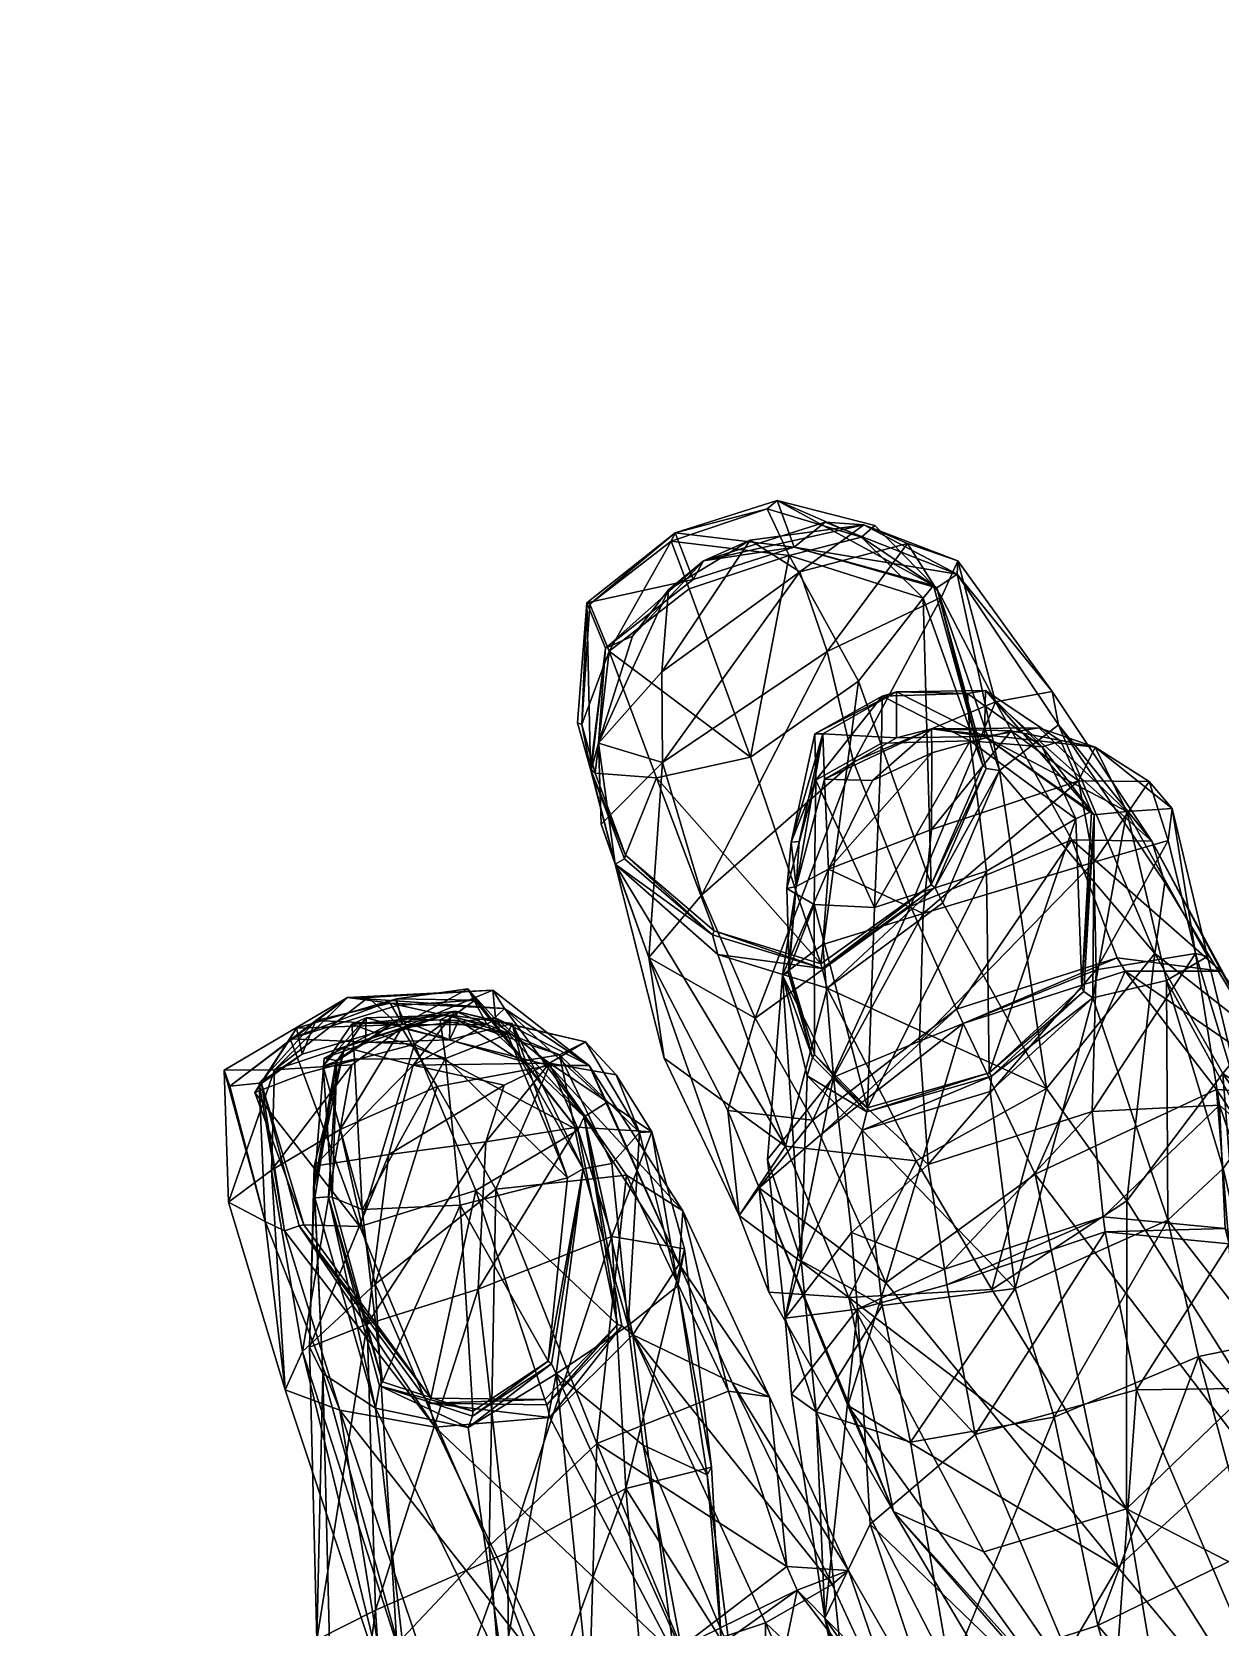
# Model space of a CAD drawing. Extents: x -144 to 177, y -102 to 473.
# Drawn here: x -45.77 to -14.91, y 304.77 to 346.18 of the extents above; entities that cross this region are included whole.
import ezdxf

# ---------------------------------------------------------------- set-up
doc = ezdxf.new("R2010")
doc.units = 0
for name, color, linetype in [('hand', 72, 'CONTINUOUS'), ('net', 9, 'CONTINUOUS'), ('star', 232, 'CONTINUOUS')]:
    doc.layers.add(name, color=color, linetype=linetype)

msp = doc.modelspace()

# ---------------------------------------------------------------- meshes
at = {"layer": 'hand', "color": 72}
mesh = msp.add_polyface(dxfattribs=at)
corners = [(-13.180922, 330.236877, 31.488955), (-12.297144, 330.44165, 32.41256), (-13.458403, 333.08606, 32.328568), (-12.071272, 327.634796, 31.003387), (-9.420721, 325.771271, 31.762054), (-10.711683, 327.823822, 32.012505), (-12.919249, 332.940186, 31.68718), (-13.402475, 330.311493, 30.897165), (-13.623362, 333.157043, 31.632998), (-14.243963, 331.143158, 27.949451), (-14.029005, 330.544342, 29.187864), (-13.658854, 332.971008, 29.475805), (-13.437963, 332.854584, 26.800426), (-10.404737, 335.818359, 26.832632), (-11.371008, 335.338593, 29.830067), (-9.962477, 336.22879, 28.834814), (-13.454977, 330.329987, 30.757204), (-9.374228, 335.731445, 31.012344), (-11.610491, 334.448486, 31.858089), (-11.903639, 335.157898, 31.853849), (-9.719355, 336.455475, 30.997356), (-12.151907, 327.575134, 30.908392), (-11.725279, 335.090027, 32.561501), (-9.543097, 336.356079, 31.712011), (-10.158831, 332.048431, 32.785625), (-8.206099, 334.21817, 31.945272), (-13.600595, 328.76944, 26.6677), (-13.59926, 327.682068, 28.554918), (-12.417639, 325.616486, 26.214439), (-12.189741, 327.392548, 30.76403), (-12.290335, 330.642365, 24.671076), (-9.226744, 333.360474, 24.36739), (-10.251314, 327.180908, 23.82618), (-16.688963, 325.176605, 31.079807), (-19.271429, 329.061829, 31.040146), (-19.113111, 328.192688, 33.872952), (-20.74579, 328.793671, 27.998354), (-18.158323, 327.618286, 7.45454), (-17.336157, 325.948212, 4.360858), (-19.612288, 328.112488, 6.037909), (-18.251291, 325.941345, 3.716393), (-19.531965, 327.626465, 4.04277), (-19.047926, 327.767731, 4.185358), (-16.157064, 326.019104, 7.312759), (-16.751711, 326.724426, 8.766928), (-18.594141, 326.739075, 11.803325), (-20.343184, 328.034485, 9.680485), (-21.035357, 327.888916, 4.805986)]
mesh.append_faces([[corners[k] for k in face] for face in [(0, 1, 2), (3, 4, 5), (6, 7, 8), (9, 10, 11), (9, 11, 12), (13, 14, 15), (6, 16, 7), (17, 18, 19), (19, 20, 17), (18, 6, 8), (8, 19, 18), (7, 21, 3), (3, 0, 7), (19, 22, 23), (23, 20, 19), (19, 8, 2), (2, 22, 19), (8, 7, 0), (0, 2, 8), (24, 1, 5), (22, 2, 1), (1, 24, 22), (3, 5, 1), (1, 0, 3), (22, 24, 25), (4, 3, 21), (9, 26, 27), (27, 10, 9), (27, 26, 28), (10, 16, 6), (6, 11, 10), (11, 6, 18), (18, 14, 11), (10, 27, 29), (29, 16, 10), (9, 12, 30), (30, 26, 9), (15, 14, 18), (18, 17, 15), (12, 13, 31), (31, 30, 12), (32, 30, 31), (26, 30, 32), (32, 28, 26), (11, 14, 13), (13, 12, 11), (7, 16, 29), (29, 21, 7), (33, 34, 35), (36, 34, 33), (37, 38, 39), (40, 41, 42), (43, 37, 44), (37, 45, 44), (45, 37, 46), (38, 47, 39)]])
mesh = msp.add_polyface(dxfattribs=at)
corners = [(-31.266462, 327.045074, 30.702784), (-30.357718, 324.809631, 31.429993), (-31.140223, 326.935486, 31.569727), (-26.101522, 332.59137, 35.345505), (-24.230581, 333.067596, 34.919621), (-26.679377, 333.798584, 35.229397), (-30.378317, 324.713776, 31.363909), (-31.059576, 327.714386, 29.283157), (-30.624197, 324.577576, 31.056496), (-31.244024, 327.020081, 30.6084), (-30.98469, 325.613617, 27.986933), (-27.120131, 332.993164, 29.955082), (-29.238337, 331.697815, 29.547314), (-28.328985, 332.455109, 32.577106), (-30.171812, 330.493195, 30.661612), (-22.359121, 331.809479, 34.662716), (-25.978567, 332.805481, 34.746811), (-26.415632, 334.021423, 34.691517), (-28.598959, 331.965942, 34.162312), (-29.06666, 333.175934, 34.109657), (-30.871717, 330.180542, 32.324276), (-31.364386, 331.365479, 32.304165), (-30.780691, 330.110962, 33.148533), (-28.699022, 331.722107, 34.856731), (-29.17238, 332.961365, 34.768772), (-31.284651, 331.325623, 33.080864), (-29.553476, 326.821625, 33.384304), (-23.881765, 333.367096, 34.627098), (-27.107954, 327.353027, 35.416687), (-24.301443, 329.330414, 35.644997), (-25.283365, 321.985382, 35.824203), (-24.163115, 333.389099, 31.245413), (-25.172995, 333.458984, 33.112072), (-25.829866, 332.163879, 27.275682), (-29.413656, 329.57193, 27.197929), (-29.39554, 327.213318, 25.787786), (-25.12269, 330.102203, 26.022621), (-24.436209, 327.235138, 25.027481), (-28.376451, 323.783051, 25.535707), (-26.056349, 325.152161, 9.923246), (-25.435461, 327.961884, 8.228242), (-25.409052, 326.756409, 8.054941), (-25.928099, 323.999329, 10.707149), (-25.231451, 327.963654, 8.982443), (-25.845381, 325.161713, 10.776005), (-25.189669, 326.784058, 8.856138), (-23.693083, 328.937866, 5.85211), (-25.08769, 324.448212, 11.896545), (-23.940985, 326.745728, 10.166695)]
mesh.append_faces([[corners[k] for k in face] for face in [(0, 1, 2), (3, 4, 5), (0, 6, 1), (7, 8, 9), (7, 10, 8), (11, 12, 13), (13, 12, 14), (15, 16, 17), (16, 18, 19), (19, 17, 16), (18, 20, 21), (21, 19, 18), (22, 23, 24), (24, 25, 22), (3, 5, 24), (24, 23, 3), (2, 26, 22), (19, 21, 25), (25, 24, 19), (5, 17, 19), (19, 24, 5), (4, 27, 17), (17, 5, 4), (3, 23, 28), (28, 29, 3), (26, 2, 1), (29, 28, 30), (22, 26, 28), (28, 23, 22), (31, 11, 13), (13, 32, 31), (33, 11, 31), (7, 34, 35), (35, 10, 7), (7, 9, 20), (20, 14, 7), (13, 14, 20), (20, 18, 13), (0, 9, 8), (13, 18, 16), (16, 32, 13), (11, 33, 34), (34, 12, 11), (33, 36, 35), (35, 34, 33), (36, 37, 38), (38, 35, 36), (7, 14, 12), (12, 34, 7), (39, 40, 41), (42, 43, 44), (43, 42, 45), (46, 41, 40), (43, 39, 44), (39, 43, 40), (45, 47, 48)]])
mesh = msp.add_polyface(dxfattribs=at)
corners = [(-22.622633, 331.483795, 34.93771), (-21.074484, 327.136597, 34.482433), (-22.359121, 331.809479, 34.662716), (-20.986708, 327.063904, 34.497475), (-22.269079, 331.74939, 34.627953), (-21.72682, 332.456055, 30.572565), (-22.152891, 331.507782, 28.969669), (-23.032804, 332.902161, 29.468468), (-24.163115, 333.389099, 31.245413), (-25.172995, 333.458984, 33.112072), (-21.74378, 332.103546, 33.740562), (-20.641134, 327.008881, 34.630478), (-24.230581, 333.067596, 34.919621), (-23.881765, 333.367096, 34.627098), (-26.415632, 334.021423, 34.691517), (-26.101522, 332.59137, 35.345505), (-24.301443, 329.330414, 35.644997), (-22.420317, 324.038971, 35.506485), (-25.829866, 332.163879, 27.275682), (-25.12269, 330.102203, 26.022621), (-25.978567, 332.805481, 34.746811), (-19.113111, 328.192688, 33.872952), (-20.74579, 328.793671, 27.998354), (-24.436209, 327.235138, 25.027481), (-19.271429, 329.061829, 31.040146), (-21.401789, 327.779755, 4.295686), (-21.474073, 329.004608, 4.539697), (-19.531965, 327.626465, 4.04277), (-20.343184, 328.034485, 9.680485), (-22.413301, 328.093475, 7.651408), (-22.399008, 327.465973, 10.839734), (-23.940985, 326.745728, 10.166695), (-18.251291, 325.941345, 3.716393), (-21.005171, 329.086273, 4.945103), (-21.035357, 327.888916, 4.805986), (-19.047926, 327.767731, 4.185358), (-23.31901, 329.049713, 6.424931), (-23.320021, 327.853333, 6.277704), (-25.231451, 327.963654, 8.982443), (-25.189669, 326.784058, 8.856138), (-25.409052, 326.756409, 8.054941), (-23.693083, 328.937866, 5.85211), (-23.709509, 327.717102, 5.671281), (-25.435461, 327.961884, 8.228242), (-18.664698, 325.752228, 3.56283), (-18.158323, 327.618286, 7.45454), (-19.612288, 328.112488, 6.037909), (-22.404882, 325.476257, 13.20954), (-18.594141, 326.739075, 11.803325)]
mesh.append_faces([[corners[k] for k in face] for face in [(0, 1, 2), (1, 3, 4), (2, 1, 4), (5, 6, 7), (8, 9, 10), (3, 11, 4), (12, 0, 2), (2, 13, 12), (14, 13, 2), (15, 16, 0), (0, 12, 15), (0, 16, 17), (17, 1, 0), (8, 10, 5), (5, 7, 8), (8, 7, 18), (7, 6, 19), (19, 18, 7), (2, 4, 20), (10, 4, 11), (11, 21, 10), (10, 9, 20), (20, 4, 10), (6, 22, 23), (23, 19, 6), (5, 24, 22), (22, 6, 5), (10, 21, 24), (24, 5, 10), (25, 26, 27), (28, 29, 30), (29, 31, 30), (32, 33, 34), (33, 32, 35), (34, 36, 37), (36, 34, 33), (37, 38, 39), (38, 37, 36), (40, 41, 42), (25, 41, 26), (41, 25, 42), (36, 43, 38), (43, 36, 41), (26, 36, 33), (36, 26, 41), (27, 33, 35), (33, 27, 26), (44, 25, 27), (45, 29, 28), (29, 45, 46), (29, 39, 31), (39, 29, 37), (29, 34, 37), (34, 29, 46), (28, 47, 48), (47, 28, 30)]])
mesh = msp.add_polyface(dxfattribs=at)
corners = [(-31.489431, 328.199371, 31.513056), (-30.780691, 330.110962, 33.148533), (-31.284651, 331.325623, 33.080864), (-31.266462, 327.045074, 30.702784), (-31.602079, 328.244995, 30.642899), (-31.364386, 331.365479, 32.304165), (-30.871717, 330.180542, 32.324276), (-31.140223, 326.935486, 31.569727), (-31.244024, 327.020081, 30.6084), (-35.833313, 319.90567, 39.50766), (-34.270195, 321.043243, 39.843491), (-36.284744, 320.90387, 39.667255), (-36.1521, 320.410889, 38.838394), (-33.945297, 320.40155, 38.996532), (-36.471268, 320.968018, 37.810978), (-37.575439, 321.11557, 35.346645), (-38.395401, 320.520386, 36.911869), (-34.453911, 321.342865, 39.261654), (-31.590605, 317.673676, 39.005592), (-36.307793, 321.078156, 39.013607), (-38.751144, 319.642487, 37.789368), (-38.90332, 320.316071, 37.974186), (-39.062912, 320.042877, 38.386795), (-31.303518, 319.353058, 35.672901), (-33.797981, 321.306519, 35.218105), (-33.49498, 320.829437, 37.586861), (-37.040329, 321.114441, 33.779999), (-39.472916, 319.233612, 31.813875), (-36.167877, 320.32663, 30.95545), (-33.72953, 320.58606, 32.352615), (-32.330566, 319.348053, 32.043941), (-40.635147, 318.816925, 35.248135), (-35.03241, 319.530182, 4.285431), (-35.166412, 320.538391, 4.238298), (-33.423981, 320.164856, 3.388225), (-37.110802, 319.942505, 6.893517), (-37.092491, 320.587952, 6.737991), (-37.85778, 319.464539, 8.491427), (-34.689133, 320.51889, 6.041046), (-36.22081, 320.55954, 7.554641), (-34.783875, 320.763214, 8.719346), (-34.928696, 320.01355, 4.996297), (-33.297302, 320.438263, 3.981646), (-34.913292, 320.654938, 4.851262), (-38.20948, 319.331146, 8.220141), (-37.459648, 320.41861, 6.417675), (-32.069328, 319.62439, 5.257037), (-35.867569, 319.357513, 12.767767), (-33.790718, 320.520203, 10.010562), (-31.396452, 319.961945, 7.559928), (-38.18383, 319.53717, 9.954312), (-37.652382, 319.825562, 11.454119)]
mesh.append_faces([[corners[k] for k in face] for face in [(0, 1, 2), (3, 4, 5), (5, 6, 3), (3, 7, 0), (0, 4, 3), (1, 0, 7), (5, 4, 0), (0, 2, 5), (6, 8, 3), (9, 10, 11), (12, 13, 14), (14, 15, 16), (17, 10, 18), (17, 13, 12), (12, 19, 17), (12, 20, 21), (21, 19, 12), (10, 17, 19), (19, 11, 10), (19, 21, 22), (22, 11, 19), (9, 11, 22), (23, 24, 25), (25, 15, 14), (14, 13, 25), (12, 14, 16), (16, 20, 12), (15, 26, 27), (24, 26, 15), (15, 25, 24), (27, 26, 28), (24, 29, 28), (28, 26, 24), (29, 24, 23), (28, 29, 30), (31, 16, 15), (32, 33, 34), (35, 36, 37), (38, 39, 40), (41, 42, 43), (41, 36, 35), (36, 41, 43), (44, 36, 45), (34, 43, 42), (43, 34, 33), (43, 45, 36), (45, 43, 33), (32, 45, 33), (46, 38, 40), (41, 39, 38), (39, 41, 35), (40, 47, 48), (49, 40, 48), (40, 49, 46), (50, 40, 39), (40, 50, 51)]])
mesh = msp.add_polyface(dxfattribs=at)
corners = [(-19.720789, 316.524475, 24.600975), (-21.585119, 320.43927, 25.593115), (-17.377508, 321.795288, 27.999828), (-21.757658, 320.813446, 25.628086), (-17.585127, 322.14444, 28.0553), (-25.301641, 317.536438, 25.725), (-25.493376, 317.933441, 25.753542), (-25.283365, 321.985382, 35.824203), (-22.420317, 324.038971, 35.506485), (-24.301443, 329.330414, 35.644997), (-22.319838, 323.972931, 35.534389), (-20.986708, 327.063904, 34.497475), (-21.074484, 327.136597, 34.482433), (-25.248751, 321.870789, 35.856266), (-20.641134, 327.008881, 34.630478), (-22.110418, 323.575897, 35.832901), (-19.422182, 318.750793, 36.665016), (-16.612974, 322.256165, 35.125633), (-25.118589, 321.353333, 36.08651), (-22.808798, 316.873688, 36.556637), (-20.74579, 328.793671, 27.998354), (-18.766302, 325.206909, 28.076187), (-22.950312, 323.486115, 25.762564), (-24.436209, 327.235138, 25.027481), (-21.401789, 327.779755, 4.295686), (-18.664698, 325.752228, 3.56283), (-20.97788, 324.399109, 3.569391), (-20.90888, 319.159729, 3.327105), (-18.505156, 321.363403, 3.68353), (-23.888254, 323.45517, 4.825241), (-23.709509, 327.717102, 5.671281), (-24.075235, 318.253265, 4.09297), (-25.458029, 323.533661, 7.582641), (-25.409052, 326.756409, 8.054941), (-18.456388, 321.269501, 3.643465), (-20.851255, 319.070831, 3.270338), (-24.090124, 318.145599, 4.056859), (-25.444807, 319.633209, 7.0864), (-25.08769, 324.448212, 11.896545), (-22.6294, 323.297394, 14.64374), (-22.404882, 325.476257, 13.20954), (-25.228224, 322.487885, 13.191947), (-18.251291, 325.941345, 3.716393), (-21.035357, 327.888916, 4.805986), (-18.181898, 325.858734, 3.721697), (-25.636702, 319.083313, 6.844118), (-24.207685, 317.67334, 3.822293), (-20.885717, 318.676819, 2.93912), (-18.594141, 326.739075, 11.803325), (-18.195959, 324.625519, 12.843609), (-22.716585, 319.978882, 14.70648), (-18.135508, 321.832672, 13.688283), (-22.492186, 316.779968, 14.395015), (-18.239046, 318.151398, 12.682704), (-24.952696, 319.049194, 13.697701), (-22.399008, 327.465973, 10.839734), (-23.940985, 326.745728, 10.166695), (-18.219831, 321.110596, 3.404998)]
mesh.append_faces([[corners[k] for k in face] for face in [(0, 1, 2), (1, 3, 4), (3, 1, 5), (5, 6, 3), (7, 8, 9), (8, 10, 11), (11, 12, 8), (8, 7, 13), (13, 10, 8), (14, 15, 16), (16, 17, 14), (10, 13, 18), (18, 15, 10), (16, 15, 18), (18, 19, 16), (20, 21, 22), (22, 23, 20), (21, 4, 3), (3, 22, 21), (22, 3, 6), (10, 15, 14), (14, 11, 10), (24, 25, 26), (25, 27, 26), (27, 25, 28), (24, 29, 30), (29, 24, 26), (31, 32, 29), (26, 31, 29), (31, 26, 27), (29, 33, 30), (27, 34, 35), (34, 27, 28), (27, 36, 31), (36, 27, 35), (36, 37, 31), (38, 39, 40), (39, 38, 41), (42, 43, 44), (45, 36, 46), (35, 46, 36), (46, 35, 47), (48, 39, 49), (39, 48, 40), (49, 50, 51), (50, 49, 39), (51, 52, 53), (52, 51, 50), (39, 54, 50), (54, 39, 41), (54, 52, 50), (38, 55, 56), (55, 38, 40), (35, 57, 47), (57, 35, 34)]])
mesh = msp.add_polyface(dxfattribs=at)
corners = [(-12.151907, 327.575134, 30.908392), (-9.44272, 325.63678, 31.758039), (-9.420721, 325.771271, 31.762054), (-12.189741, 327.392548, 30.76403), (-9.208723, 325.098938, 32.104462), (-12.417639, 325.616486, 26.214439), (-12.162519, 324.235138, 28.340939), (-13.59926, 327.682068, 28.554918), (-10.463091, 323.063141, 31.043995), (-9.93215, 321.027588, 25.941677), (-9.751951, 320.237488, 27.942726), (-8.304968, 319.130341, 30.95549), (-14.883223, 321.800568, 30.640902), (-17.377508, 321.795288, 27.999828), (-17.585127, 322.14444, 28.0553), (-12.673613, 318.576538, 29.840916), (-13.988836, 320.192169, 32.846432), (-11.37491, 316.807709, 32.432018), (-14.844034, 319.142029, 34.739044), (-15.008322, 318.726868, 26.821007), (-19.720789, 316.524475, 24.600975), (-21.585119, 320.43927, 25.593115), (-19.113111, 328.192688, 33.872952), (-20.641134, 327.008881, 34.630478), (-16.612974, 322.256165, 35.125633), (-16.351225, 324.104919, 33.088078), (-16.688963, 325.176605, 31.079807), (-19.422182, 318.750793, 36.665016), (-17.335714, 315.836792, 36.561008), (-18.766302, 325.206909, 28.076187), (-20.74579, 328.793671, 27.998354), (-18.664698, 325.752228, 3.56283), (-18.251291, 325.941345, 3.716393), (-18.505156, 321.363403, 3.68353), (-18.181898, 325.858734, 3.721697), (-18.456388, 321.269501, 3.643465), (-16.157064, 326.019104, 7.312759), (-16.751711, 326.724426, 8.766928), (-16.26412, 325.19043, 9.007927), (-16.308344, 321.55426, 3.544057), (-16.269033, 315.33194, 1.818907), (-18.219831, 321.110596, 3.404998), (-19.531965, 327.626465, 4.04277), (-18.158323, 327.618286, 7.45454), (-17.336157, 325.948212, 4.360858), (-18.195959, 324.625519, 12.843609), (-18.594141, 326.739075, 11.803325), (-14.152685, 317.626465, 5.499985), (-15.244421, 322.178131, 6.214695), (-14.836531, 316.675354, 3.553208), (-21.035357, 327.888916, 4.805986), (-15.550543, 322.257385, 9.580323), (-14.928568, 318.319336, 9.017843), (-18.135508, 321.832672, 13.688283), (-18.239046, 318.151398, 12.682704)]
mesh.append_faces([[corners[k] for k in face] for face in [(0, 1, 2), (0, 3, 4), (4, 1, 0), (5, 6, 7), (4, 3, 8), (6, 5, 9), (9, 10, 6), (3, 7, 6), (6, 8, 3), (6, 10, 11), (11, 8, 6), (12, 13, 14), (15, 12, 16), (16, 17, 15), (17, 16, 18), (15, 19, 13), (13, 12, 15), (13, 19, 20), (14, 13, 21), (22, 23, 24), (25, 22, 24), (16, 12, 26), (26, 25, 16), (22, 25, 26), (16, 25, 24), (24, 18, 16), (24, 27, 28), (28, 18, 24), (26, 29, 30), (12, 14, 29), (29, 26, 12), (31, 32, 33), (33, 34, 35), (32, 34, 33), (36, 37, 38), (39, 40, 41), (35, 34, 41), (42, 32, 31), (43, 36, 44), (37, 45, 38), (45, 37, 46), (47, 39, 48), (39, 47, 49), (44, 41, 34), (41, 44, 39), (50, 44, 34), (47, 51, 52), (51, 47, 48), (38, 53, 51), (53, 38, 45), (51, 54, 52), (54, 51, 53), (36, 51, 48), (51, 36, 38), (44, 48, 39), (48, 44, 36)]])
mesh = msp.add_polyface(dxfattribs=at)
corners = [(-30.357718, 324.809631, 31.429993), (-28.04962, 322.847778, 33.582264), (-29.553476, 326.821625, 33.384304), (-25.283365, 321.985382, 35.824203), (-27.107954, 327.353027, 35.416687), (-28.096685, 322.745117, 33.5392), (-25.248751, 321.870789, 35.856266), (-30.378317, 324.713776, 31.363909), (-27.401159, 315.453186, 30.898628), (-29.349073, 319.542572, 30.923832), (-29.749975, 322.153717, 27.187412), (-27.696341, 318.177765, 27.479111), (-30.624197, 324.577576, 31.056496), (-31.266462, 327.045074, 30.702784), (-30.98469, 325.613617, 27.986933), (-26.201544, 317.255951, 34.376522), (-27.956739, 322.229126, 33.839451), (-25.118589, 321.353333, 36.08651), (-22.808798, 316.873688, 36.556637), (-24.436209, 327.235138, 25.027481), (-22.950312, 323.486115, 25.762564), (-26.989271, 320.579498, 25.538366), (-28.376451, 323.783051, 25.535707), (-25.493376, 317.933441, 25.753542), (-29.39554, 327.213318, 25.787786), (-32.330566, 319.348053, 32.043941), (-31.303518, 319.353058, 35.672901), (-28.865812, 315.579651, 35.577477), (-25.928099, 323.999329, 10.707149), (-26.167486, 323.946838, 9.814799), (-26.103544, 321.84964, 9.787416), (-26.128126, 321.766418, 9.861098), (-25.08769, 324.448212, 11.896545), (-26.276251, 321.693146, 10.239194), (-25.228224, 322.487885, 13.191947), (-26.056349, 325.152161, 9.923246), (-25.845381, 325.161713, 10.776005), (-25.409052, 326.756409, 8.054941), (-25.458029, 323.533661, 7.582641), (-25.444807, 319.633209, 7.0864), (-24.075235, 318.253265, 4.09297), (-23.888254, 323.45517, 4.825241), (-24.090124, 318.145599, 4.056859), (-25.501631, 319.553406, 7.147759), (-25.189669, 326.784058, 8.856138), (-24.952696, 319.049194, 13.697701), (-26.664129, 316.90918, 10.182661), (-25.792807, 314.277069, 5.994131), (-25.636702, 319.083313, 6.844118), (-29.992815, 317.610962, 6.389876), (-30.60177, 319.10907, 10.263187), (-29.669676, 317.62616, 10.143373), (-31.396452, 319.961945, 7.559928), (-32.32827, 319.409302, 12.408236)]
mesh.append_faces([[corners[k] for k in face] for face in [(0, 1, 2), (2, 1, 3), (3, 4, 2), (1, 5, 6), (6, 3, 1), (0, 7, 5), (5, 1, 0), (8, 9, 10), (10, 11, 8), (12, 7, 13), (12, 14, 10), (10, 9, 12), (12, 9, 15), (15, 16, 12), (6, 5, 16), (16, 17, 6), (15, 18, 17), (17, 16, 15), (19, 20, 21), (21, 22, 19), (23, 21, 20), (24, 22, 10), (10, 14, 24), (10, 22, 21), (21, 11, 10), (11, 21, 23), (5, 7, 12), (12, 16, 5), (25, 26, 27), (28, 29, 30), (28, 30, 31), (32, 28, 33), (32, 33, 34), (28, 35, 29), (35, 28, 36), (29, 37, 38), (37, 29, 35), (30, 38, 39), (38, 30, 29), (38, 40, 39), (37, 41, 38), (39, 42, 43), (30, 43, 31), (43, 30, 39), (32, 44, 28), (33, 28, 31), (33, 45, 34), (45, 33, 46), (47, 33, 48), (42, 48, 43), (43, 33, 31), (33, 43, 48), (49, 50, 51), (50, 49, 52), (53, 51, 50)]])
mesh = msp.add_polyface(dxfattribs=at)
corners = [(-26.885366, 316.171387, 27.32597), (-25.493376, 317.933441, 25.753542), (-25.301641, 317.536438, 25.725), (-24.584585, 310.520111, 27.229534), (-23.399702, 307.772491, 31.311089), (-26.634005, 313.467834, 30.625296), (-24.556501, 313.326752, 33.955055), (-21.049383, 306.723785, 35.129799), (-21.585119, 320.43927, 25.593115), (-19.720789, 316.524475, 24.600975), (-23.598127, 313.710938, 24.554762), (-17.568598, 306.323669, 23.231457), (-27.401159, 315.453186, 30.898628), (-26.201544, 317.255951, 34.376522), (-29.349073, 319.542572, 30.923832), (-27.696341, 318.177765, 27.479111), (-20.84236, 313.535309, 36.50769), (-22.808798, 316.873688, 36.556637), (-30.169634, 312.361053, 38.671528), (-26.722395, 304.880493, 38.359909), (-24.98889, 305.87796, 36.437984), (-27.586683, 311.117126, 37.507572), (-28.962221, 314.194489, 37.921276), (-26.619604, 310.750397, 34.723259), (-28.865812, 315.579651, 35.577477), (-24.568823, 306.240143, 34.169506), (-27.681753, 310.890808, 31.75683), (-26.165632, 306.343628, 30.773605), (-31.101126, 309.533417, 28.196484), (-24.334417, 313.021393, 12.898399), (-22.010866, 313.657104, 13.801855), (-22.067991, 314.059479, 13.819947), (-25.182394, 305.000885, 8.396978), (-24.004141, 307.442505, 12.493128), (-26.045866, 310.818573, 9.848641), (-25.400282, 310.358673, 6.029899), (-21.922178, 303.573517, 0.529482), (-22.952692, 309.571167, 2.373085), (-21.273199, 309.767609, 14.515958), (-26.205572, 312.786346, 9.752351), (-25.792807, 314.277069, 5.994131), (-26.664129, 316.90918, 10.182661), (-24.952696, 319.049194, 13.697701), (-24.485022, 315.012421, 12.928623), (-26.276251, 321.693146, 10.239194), (-24.207685, 317.67334, 3.822293), (-23.694307, 313.11554, 2.824329), (-25.636702, 319.083313, 6.844118), (-20.239447, 313.559723, 1.49087), (-20.885717, 318.676819, 2.93912), (-22.492186, 316.779968, 14.395015), (-27.642859, 304.164154, 6.181459), (-29.894468, 309.493774, 3.821986), (-28.23245, 308.719971, 6.129366), (-29.00102, 313.628693, 5.845136), (-28.122725, 308.918884, 9.265384), (-28.82704, 314.588379, 9.570717)]
mesh.append_faces([[corners[k] for k in face] for face in [(0, 1, 2), (0, 3, 4), (4, 5, 0), (6, 5, 4), (4, 7, 6), (8, 9, 10), (10, 2, 8), (0, 2, 10), (10, 3, 0), (3, 10, 11), (12, 5, 6), (12, 6, 13), (13, 14, 12), (12, 15, 0), (0, 5, 12), (6, 16, 17), (17, 13, 6), (1, 0, 15), (18, 19, 20), (20, 21, 18), (22, 21, 23), (23, 24, 22), (25, 23, 21), (21, 20, 25), (24, 23, 26), (27, 26, 23), (23, 25, 27), (28, 26, 27), (29, 30, 31), (29, 32, 33), (32, 29, 34), (35, 32, 34), (36, 35, 37), (29, 38, 30), (38, 29, 33), (39, 35, 34), (39, 40, 35), (40, 39, 41), (39, 42, 41), (42, 39, 43), (39, 29, 43), (29, 39, 34), (44, 40, 41), (40, 45, 46), (45, 40, 47), (35, 46, 37), (46, 35, 40), (48, 45, 49), (45, 48, 46), (48, 37, 46), (50, 42, 43), (43, 31, 50), (31, 43, 29), (51, 52, 53), (54, 55, 53), (55, 54, 56)]])
mesh = msp.add_polyface(dxfattribs=at)
corners = [(-12.673613, 318.576538, 29.840916), (-11.37491, 316.807709, 32.432018), (-5.921545, 308.591278, 32.226341), (-14.844034, 319.142029, 34.739044), (-11.885511, 314.755463, 34.753529), (-17.335714, 315.836792, 36.561008), (-14.19906, 310.871094, 37.069702), (-6.48826, 306.324127, 35.204304), (-24.556501, 313.326752, 33.955055), (-21.049383, 306.723785, 35.129799), (-17.345808, 307.8367, 37.517113), (-20.84236, 313.535309, 36.50769), (-9.099554, 303.585175, 36.788139), (-7.634169, 310.947083, 28.153563), (-10.119867, 311.351379, 24.752029), (-15.008322, 318.726868, 26.821007), (-14.256826, 309.362579, 22.157888), (-19.720789, 316.524475, 24.600975), (-10.632761, 304.137726, 23.109507), (-17.568598, 306.323669, 23.231457), (-23.598127, 313.710938, 24.554762), (-19.422182, 318.750793, 36.665016), (-22.808798, 316.873688, 36.556637), (-13.381704, 313.785889, 5.470836), (-14.778154, 315.117767, 8.790865), (-14.677912, 314.720734, 8.790261), (-12.068811, 309.921082, 5.637433), (-13.788565, 312.137573, 3.178019), (-12.289968, 307.997192, 2.854425), (-15.475729, 311.793274, 1.74015), (-14.117208, 306.744507, 0.947165), (-18.085325, 304.812744, -0.258334), (-19.226664, 310.21579, 1.030071), (-21.922178, 303.573517, 0.529482), (-22.952692, 309.571167, 2.373085), (-13.070417, 310.979645, 9.251285), (-10.264853, 302.64679, 9.912736), (-17.082098, 310.925354, 13.029759), (-17.899832, 315.029449, 12.532502), (-13.576399, 302.720795, 13.83834), (-21.273199, 309.767609, 14.515958), (-22.010866, 313.657104, 13.801855), (-17.768778, 301.432098, 14.093893), (-17.951483, 315.416595, 12.53933), (-22.067991, 314.059479, 13.819947), (-14.836531, 316.675354, 3.553208), (-16.269033, 315.33194, 1.818907), (-16.308344, 321.55426, 3.544057), (-14.152685, 317.626465, 5.499985), (-20.239447, 313.559723, 1.49087), (-18.219831, 321.110596, 3.404998), (-20.885717, 318.676819, 2.93912), (-14.928568, 318.319336, 9.017843), (-18.239046, 318.151398, 12.682704), (-22.492186, 316.779968, 14.395015)]
mesh.append_faces([[corners[k] for k in face] for face in [(0, 1, 2), (3, 4, 1), (3, 5, 6), (6, 4, 3), (7, 4, 6), (8, 9, 10), (10, 11, 8), (5, 11, 10), (10, 6, 5), (12, 6, 10), (0, 13, 14), (14, 15, 0), (15, 14, 16), (16, 17, 15), (18, 16, 14), (17, 16, 19), (19, 20, 17), (21, 22, 11), (11, 5, 21), (23, 24, 25), (26, 27, 23), (27, 26, 28), (28, 29, 27), (29, 28, 30), (29, 31, 32), (31, 29, 30), (32, 33, 34), (26, 25, 35), (25, 26, 23), (36, 26, 35), (25, 37, 35), (37, 25, 38), (39, 35, 37), (38, 40, 37), (40, 38, 41), (42, 37, 40), (24, 38, 25), (38, 24, 43), (43, 41, 38), (41, 43, 44), (45, 46, 47), (27, 48, 23), (48, 27, 45), (27, 46, 45), (46, 27, 29), (46, 32, 49), (32, 46, 29), (50, 49, 51), (49, 50, 46), (34, 49, 32), (23, 52, 24), (52, 23, 48), (52, 43, 24), (43, 52, 53), (53, 44, 43), (44, 53, 54)]])
mesh = msp.add_polyface(dxfattribs=at)
corners = [(-31.432253, 318.020416, 38.528549), (-33.945297, 320.40155, 38.996532), (-34.453911, 321.342865, 39.261654), (-38.715729, 319.132599, 38.249168), (-39.062912, 320.042877, 38.386795), (-39.985443, 318.649353, 36.870865), (-38.751144, 319.642487, 37.789368), (-39.810318, 318.882385, 36.50703), (-38.90332, 320.316071, 37.974186), (-31.590605, 317.673676, 39.005592), (-34.270195, 321.043243, 39.843491), (-35.833313, 319.90567, 39.50766), (-37.255432, 315.171478, 37.720955), (-33.49498, 320.829437, 37.586861), (-30.837561, 318.385315, 38.157719), (-31.303518, 319.353058, 35.672901), (-39.866501, 318.892059, 36.394928), (-38.395401, 320.520386, 36.911869), (-40.635147, 318.816925, 35.248135), (-40.665314, 315.799866, 33.06414), (-40.778488, 319.225922, 33.680882), (-39.472916, 319.233612, 31.813875), (-37.575439, 321.11557, 35.346645), (-39.547485, 316.633118, 31.042547), (-37.466721, 319.370453, 30.182547), (-36.167877, 320.32663, 30.95545), (-32.330566, 319.348053, 32.043941), (-33.72953, 320.58606, 32.352615), (-35.249313, 318.806183, 29.782719), (-37.765533, 317.690826, 29.233829), (-33.71978, 316.135437, 28.611794), (-31.459944, 316.668976, 3.817128), (-33.297302, 320.438263, 3.981646), (-33.060486, 319.457703, 4.105873), (-37.397087, 319.516785, 6.474914), (-38.20948, 319.331146, 8.220141), (-37.459648, 320.41861, 6.417675), (-34.928696, 320.01355, 4.996297), (-34.689133, 320.51889, 6.041046), (-31.862406, 316.437012, 3.439531), (-35.03241, 319.530182, 4.285431), (-33.423981, 320.164856, 3.388225), (-37.193077, 315.610779, 6.674684), (-37.092491, 320.587952, 6.737991), (-37.85778, 319.464539, 8.491427), (-37.976784, 315.927765, 8.517158), (-37.866631, 319.480072, 8.615115), (-38.444153, 316.19342, 9.943451), (-38.18383, 319.53717, 9.954312), (-29.992815, 317.610962, 6.389876), (-32.069328, 319.62439, 5.257037), (-31.396452, 319.961945, 7.559928), (-36.22081, 320.55954, 7.554641), (-37.110802, 319.942505, 6.893517), (-37.652382, 319.825562, 11.454119), (-38.428215, 315.914093, 8.812226), (-38.438339, 316.739716, 12.163836), (-35.867569, 319.357513, 12.767767), (-34.783875, 320.763214, 8.719346), (-36.503944, 317.03653, 13.645173), (-33.504166, 318.837402, 13.618013), (-32.32827, 319.409302, 12.408236), (-33.790718, 320.520203, 10.010562), (-30.60177, 319.10907, 10.263187), (-29.669676, 317.62616, 10.143373), (-31.608038, 317.748169, 13.275319), (-33.98259, 317.370117, 14.69216)]
mesh.append_faces([[corners[k] for k in face] for face in [(0, 1, 2), (3, 4, 5), (6, 7, 8), (9, 10, 11), (11, 3, 12), (9, 0, 2), (5, 4, 8), (8, 7, 5), (4, 3, 11), (13, 14, 15), (16, 6, 17), (17, 18, 16), (19, 20, 21), (21, 20, 22), (0, 14, 13), (13, 1, 0), (23, 21, 24), (25, 24, 21), (15, 26, 27), (26, 28, 25), (29, 24, 25), (25, 28, 29), (30, 28, 26), (22, 20, 18), (16, 7, 6), (31, 32, 33), (34, 35, 36), (37, 38, 33), (39, 40, 41), (42, 35, 34), (40, 42, 34), (32, 39, 41), (32, 37, 33), (43, 35, 44), (36, 40, 34), (45, 44, 35), (46, 47, 48), (49, 50, 51), (38, 50, 33), (46, 52, 53), (52, 46, 48), (47, 54, 48), (44, 55, 46), (56, 57, 54), (57, 58, 54), (50, 31, 33), (59, 60, 57), (57, 61, 62), (61, 57, 60), (51, 61, 63), (61, 51, 62), (64, 61, 65), (66, 61, 60), (61, 66, 65), (46, 53, 44)]])
mesh = msp.add_polyface(dxfattribs=at)
corners = [(-31.590605, 317.673676, 39.005592), (-30.563147, 312.624817, 38.503315), (-31.432253, 318.020416, 38.528549), (-30.447744, 312.586884, 38.517338), (-28.962221, 314.194489, 37.921276), (-30.169634, 312.361053, 38.671528), (-27.586683, 311.117126, 37.507572), (-30.837561, 318.385315, 38.157719), (-35.833313, 319.90567, 39.50766), (-34.242645, 316.10611, 38.951561), (-32.448624, 310.680054, 37.542118), (-35.410385, 310.713287, 36.76844), (-35.463753, 310.579437, 36.736767), (-32.401802, 310.543121, 37.559139), (-28.865812, 315.579651, 35.577477), (-31.303518, 319.353058, 35.672901), (-32.325623, 310.207428, 37.788326), (-30.333853, 316.501038, 32.0877), (-32.330566, 319.348053, 32.043941), (-27.681753, 310.890808, 31.75683), (-31.101126, 309.533417, 28.196484), (-33.71978, 316.135437, 28.611794), (-33.895966, 306.867615, 27.460377), (-36.861198, 313.674591, 28.389284), (-31.862406, 316.437012, 3.439531), (-31.459944, 316.668976, 3.817128), (-32.364388, 311.669434, 3.814022), (-32.27977, 311.607117, 3.763925), (-30.286341, 312.599854, 3.74477), (-29.894468, 309.493774, 3.821986), (-32.15802, 311.345795, 3.536661), (-30.70944, 316.807922, 3.947353), (-35.03241, 319.530182, 4.285431), (-34.649101, 315.725952, 4.459531), (-34.318588, 310.378784, 5.446646), (-33.297302, 320.438263, 3.981646), (-34.326622, 310.247223, 5.421665), (-29.992815, 317.610962, 6.389876), (-29.00102, 313.628693, 5.845136), (-32.069328, 319.62439, 5.257037), (-34.443619, 309.947815, 5.19734), (-28.23245, 308.719971, 6.129366), (-33.98259, 317.370117, 14.69216), (-37.067322, 312.637421, 14.256738), (-34.181114, 313.540405, 15.378658), (-33.504166, 318.837402, 13.618013), (-36.503944, 317.03653, 13.645173), (-29.669676, 317.62616, 10.143373), (-28.82704, 314.588379, 9.570717), (-30.347578, 308.36377, 13.825845), (-28.122725, 308.918884, 9.265384), (-30.71179, 314.910217, 13.991798), (-31.608038, 317.748169, 13.275319), (-33.4207, 306.706238, 15.588501)]
mesh.append_faces([[corners[k] for k in face] for face in [(0, 1, 2), (1, 3, 2), (4, 5, 6), (2, 5, 4), (2, 4, 7), (2, 3, 5), (8, 9, 0), (9, 10, 1), (1, 0, 9), (11, 10, 9), (10, 11, 12), (12, 13, 10), (1, 10, 13), (13, 3, 1), (4, 14, 15), (15, 7, 4), (3, 13, 16), (16, 5, 3), (16, 13, 12), (14, 17, 18), (19, 17, 14), (17, 19, 20), (20, 21, 17), (18, 17, 21), (22, 23, 21), (21, 20, 22), (24, 25, 26), (26, 25, 27), (28, 29, 30), (25, 28, 30), (25, 31, 28), (25, 30, 27), (32, 24, 33), (33, 26, 34), (26, 33, 24), (24, 35, 25), (26, 36, 34), (36, 26, 27), (28, 37, 38), (37, 28, 31), (39, 37, 31), (27, 40, 36), (40, 27, 30), (25, 39, 31), (41, 28, 38), (42, 43, 44), (45, 46, 42), (38, 47, 48), (47, 38, 37), (48, 49, 50), (49, 48, 51), (44, 52, 42), (52, 44, 51), (47, 51, 48), (51, 47, 52), (53, 51, 44)]])
mesh = msp.add_polyface(dxfattribs=at)
corners = [(-37.255432, 315.171478, 37.720955), (-38.706451, 315.21051, 36.276661), (-35.410385, 310.713287, 36.76844), (-39.208786, 315.054108, 36.150581), (-37.77578, 310.400391, 34.875515), (-35.298439, 309.958496, 36.895275), (-39.711823, 315.302734, 35.113129), (-34.242645, 316.10611, 38.951561), (-38.715729, 319.132599, 38.249168), (-39.985443, 318.649353, 36.870865), (-35.833313, 319.90567, 39.50766), (-38.829338, 315.187561, 36.210262), (-35.463753, 310.579437, 36.736767), (-39.810318, 318.882385, 36.50703), (-39.866501, 318.892059, 36.394928), (-40.635147, 318.816925, 35.248135), (-40.778488, 319.225922, 33.680882), (-40.665314, 315.799866, 33.06414), (-39.193497, 310.926025, 32.674313), (-39.547485, 316.633118, 31.042547), (-38.747879, 311.925781, 30.351576), (-39.472916, 319.233612, 31.813875), (-37.765533, 317.690826, 29.233829), (-36.861198, 313.674591, 28.389284), (-37.466721, 319.370453, 30.182547), (-35.249313, 318.806183, 29.782719), (-33.71978, 316.135437, 28.611794), (-37.193077, 315.610779, 6.674684), (-36.665001, 311.136444, 7.167897), (-37.976784, 315.927765, 8.517158), (-38.428215, 315.914093, 8.812226), (-36.849678, 310.451904, 7.048292), (-38.218056, 311.354218, 9.756592), (-38.444153, 316.19342, 9.943451), (-34.649101, 315.725952, 4.459531), (-34.318588, 310.378784, 5.446646), (-38.20948, 319.331146, 8.220141), (-35.03241, 319.530182, 4.285431), (-38.070366, 315.935425, 8.621973), (-36.744225, 311.030609, 7.222175), (-34.326622, 310.247223, 5.421665), (-37.85778, 319.464539, 8.491427), (-37.866631, 319.480072, 8.615115), (-37.652382, 319.825562, 11.454119), (-38.438339, 316.739716, 12.163836), (-34.443619, 309.947815, 5.19734), (-38.562202, 312.037628, 12.274682), (-36.503944, 317.03653, 13.645173), (-37.067322, 312.637421, 14.256738), (-35.867569, 319.357513, 12.767767), (-36.853233, 305.209717, 15.116676), (-34.181114, 313.540405, 15.378658), (-33.98259, 317.370117, 14.69216)]
mesh.append_faces([[corners[k] for k in face] for face in [(0, 1, 2), (3, 4, 5), (6, 4, 3), (7, 0, 2), (0, 8, 9), (9, 1, 0), (0, 7, 10), (2, 1, 11), (11, 12, 2), (1, 9, 13), (13, 11, 1), (6, 3, 14), (14, 15, 6), (6, 15, 16), (16, 17, 6), (13, 14, 3), (3, 11, 13), (11, 3, 5), (5, 12, 11), (18, 17, 19), (19, 20, 18), (21, 19, 17), (20, 19, 22), (22, 23, 20), (24, 22, 19), (23, 22, 25), (25, 26, 23), (6, 17, 18), (18, 4, 6), (27, 28, 29), (30, 31, 32), (33, 30, 32), (34, 28, 27), (28, 34, 35), (36, 27, 29), (27, 37, 34), (28, 38, 29), (38, 28, 39), (35, 39, 28), (39, 35, 40), (41, 29, 38), (33, 42, 30), (43, 33, 44), (30, 41, 38), (38, 31, 30), (31, 38, 39), (39, 45, 31), (45, 39, 40), (46, 47, 44), (47, 46, 48), (49, 44, 47), (50, 51, 48), (48, 52, 47), (33, 46, 44), (46, 33, 32)]])
mesh = msp.add_polyface(dxfattribs=at)
corners = [(-32.212936, 296.427765, 34.05101), (-35.259125, 302.885498, 33.820984), (-36.593941, 303.148651, 31.564068), (-32.044937, 303.1185, 36.573616), (-26.745153, 298.885803, 38.058949), (-29.098997, 304.084778, 37.769566), (-33.534752, 296.749695, 31.818932), (-36.293304, 304.327576, 28.9548), (-29.651144, 296.673553, 26.446613), (-31.148481, 299.768127, 27.542374), (-28.572981, 303.823242, 27.534052), (-31.378271, 300.273376, 27.616646), (-28.912405, 304.249237, 27.568697), (-37.77578, 310.400391, 34.875515), (-39.193497, 310.926025, 32.674313), (-30.169634, 312.361053, 38.671528), (-32.325623, 310.207428, 37.788326), (-35.298439, 309.958496, 36.895275), (-35.463753, 310.579437, 36.736767), (-38.747879, 311.925781, 30.351576), (-33.13192, 297.495514, 29.447309), (-33.895966, 306.867615, 27.460377), (-36.861198, 313.674591, 28.389284), (-31.101126, 309.533417, 28.196484), (-37.484528, 297.53952, 9.347239), (-38.373695, 304.43399, 12.825565), (-38.037804, 304.007172, 10.270122), (-37.7985, 298.016266, 11.872092), (-31.384527, 303.823059, 3.037853), (-33.216934, 298.536102, 3.623183), (-33.540138, 303.709839, 4.430891), (-31.084349, 299.150757, 2.506577), (-28.548498, 299.459076, 3.512543), (-28.888128, 304.109833, 4.210375), (-36.049522, 303.55484, 6.592523), (-36.853233, 305.209717, 15.116676), (-36.406075, 298.400665, 13.926948), (-27.834196, 303.823639, 9.829927), (-29.888731, 303.094879, 13.939198), (-29.713041, 302.628174, 13.878518), (-33.286446, 299.742798, 14.936702), (-33.353249, 300.252991, 14.919396), (-32.15802, 311.345795, 3.536661), (-29.894468, 309.493774, 3.821986), (-38.218056, 311.354218, 9.756592), (-38.562202, 312.037628, 12.274682), (-34.443619, 309.947815, 5.19734), (-36.849678, 310.451904, 7.048292), (-37.067322, 312.637421, 14.256738), (-30.286341, 312.599854, 3.74477), (-28.23245, 308.719971, 6.129366), (-33.4207, 306.706238, 15.588501), (-34.181114, 313.540405, 15.378658), (-27.87385, 304.437317, 9.902508), (-30.347578, 308.36377, 13.825845), (-30.71179, 314.910217, 13.991798)]
mesh.append_faces([[corners[k] for k in face] for face in [(0, 1, 2), (3, 1, 0), (4, 5, 3), (6, 2, 7), (8, 9, 10), (9, 11, 12), (12, 10, 9), (13, 14, 2), (2, 1, 13), (15, 16, 5), (13, 1, 3), (3, 17, 13), (18, 17, 16), (17, 3, 5), (5, 16, 17), (2, 14, 19), (19, 7, 2), (20, 7, 21), (21, 11, 20), (7, 19, 22), (22, 21, 7), (11, 21, 23), (23, 12, 11), (24, 25, 26), (25, 24, 27), (28, 29, 30), (29, 28, 31), (28, 32, 31), (32, 28, 33), (34, 24, 26), (29, 34, 30), (27, 35, 25), (35, 27, 36), (37, 38, 39), (40, 38, 41), (38, 40, 39), (42, 33, 28), (33, 42, 43), (44, 25, 45), (25, 44, 26), (42, 30, 46), (30, 42, 28), (44, 34, 26), (34, 44, 47), (47, 30, 34), (30, 47, 46), (25, 48, 45), (48, 25, 35), (49, 50, 43), (36, 51, 35), (51, 36, 41), (52, 35, 51), (53, 54, 38), (41, 54, 51), (54, 41, 38), (55, 51, 54)]])
mesh = msp.add_polyface(dxfattribs=at)
corners = [(-23.399702, 307.772491, 31.311089), (-24.584585, 310.520111, 27.229534), (-19.364, 303.296356, 26.492023), (-18.779848, 299.976257, 31.125502), (-17.568598, 306.323669, 23.231457), (-25.895346, 305.72818, 30.786304), (-26.165632, 306.343628, 30.773605), (-24.568823, 306.240143, 34.169506), (-18.20606, 294.670776, 36.139885), (-22.840101, 301.219177, 36.655544), (-24.657988, 300.181946, 38.432411), (-20.544691, 293.118256, 37.899754), (-26.745153, 298.885803, 38.058949), (-26.722395, 304.880493, 38.359909), (-29.098997, 304.084778, 37.769566), (-24.98889, 305.87796, 36.437984), (-22.998907, 292.003784, 37.675652), (-29.65835, 297.389343, 36.617931), (-22.036093, 301.829254, 33.971134), (-23.659155, 302.804443, 30.585886), (-18.645689, 295.794586, 29.170286), (-26.807264, 301.336914, 27.295595), (-28.572981, 303.823242, 27.534052), (-21.682852, 293.798248, 25.634033), (-29.651144, 296.673553, 26.446613), (-25.081701, 289.795197, 23.797348), (-28.912405, 304.249237, 27.568697), (-30.169634, 312.361053, 38.671528), (-31.101126, 309.533417, 28.196484), (-25.182394, 305.000885, 8.396978), (-21.394903, 299.60968, 11.785054), (-24.004141, 307.442505, 12.493128), (-23.495192, 296.875488, 7.40087), (-19.493055, 294.842316, 12.317613), (-25.400282, 310.358673, 6.029899), (-24.722212, 303.676453, 4.071972), (-22.646521, 295.618805, 2.453133), (-21.922178, 303.573517, 0.529482), (-19.970007, 296.006744, -0.088236), (-17.768778, 301.432098, 14.093893), (-21.273199, 309.767609, 14.515958), (-27.834196, 303.823639, 9.829927), (-27.642859, 304.164154, 6.181459), (-27.87385, 304.437317, 9.902508), (-26.369864, 292.440338, 2.760203), (-31.084349, 299.150757, 2.506577), (-28.548498, 299.459076, 3.512543), (-28.888128, 304.109833, 4.210375), (-26.739523, 299.596313, 5.732854), (-26.723009, 300.646912, 9.409801), (-24.053411, 293.059418, 9.397587), (-28.866014, 299.958649, 13.630812), (-29.713041, 302.628174, 13.878518), (-26.184324, 291.859711, 13.838309), (-29.888731, 303.094879, 13.939198), (-29.894468, 309.493774, 3.821986), (-28.23245, 308.719971, 6.129366), (-28.122725, 308.918884, 9.265384), (-30.347578, 308.36377, 13.825845)]
mesh.append_faces([[corners[k] for k in face] for face in [(0, 1, 2), (2, 3, 0), (4, 2, 1), (5, 6, 7), (8, 9, 10), (10, 11, 8), (11, 10, 12), (13, 14, 12), (12, 10, 13), (13, 10, 9), (9, 15, 13), (16, 12, 17), (7, 15, 9), (9, 18, 7), (18, 9, 8), (5, 7, 18), (18, 19, 5), (20, 19, 18), (5, 19, 21), (21, 22, 5), (19, 20, 23), (23, 21, 19), (22, 21, 24), (25, 24, 21), (5, 22, 26), (26, 6, 5), (14, 13, 27), (6, 26, 28), (29, 30, 31), (30, 29, 32), (32, 33, 30), (29, 34, 35), (29, 36, 32), (36, 29, 35), (34, 37, 35), (36, 37, 38), (37, 36, 35), (31, 39, 40), (39, 31, 30), (41, 42, 43), (44, 45, 46), (42, 46, 47), (46, 42, 48), (48, 44, 46), (41, 48, 42), (48, 41, 49), (50, 48, 49), (41, 51, 49), (51, 41, 52), (53, 49, 51), (54, 41, 43), (55, 42, 47), (43, 56, 57), (56, 43, 42), (58, 43, 57)]])
mesh = msp.add_polyface(dxfattribs=at)
corners = [(-13.934072, 295.071014, 24.565905), (-12.199659, 299.111847, 23.976292), (-11.728346, 298.222046, 23.736818), (-9.630728, 301.812897, 23.067808), (-9.168409, 300.958038, 22.774574), (-16.225206, 295.721741, 30.513199), (-13.215185, 294.742584, 35.987537), (-13.888174, 295.972504, 35.44215), (-11.166063, 297.614716, 36.893867), (-11.633734, 298.864319, 36.81739), (-18.779848, 299.976257, 31.125502), (-19.364, 303.296356, 26.492023), (-16.211714, 298.96814, 25.022463), (-15.902155, 299.179871, 35.40519), (-23.399702, 307.772491, 31.311089), (-21.049383, 306.723785, 35.129799), (-12.850107, 300.725769, 36.937069), (-17.345808, 307.8367, 37.517113), (-10.137754, 296.538788, 37.389542), (-9.099554, 303.585175, 36.788139), (-14.256826, 309.362579, 22.157888), (-10.632761, 304.137726, 23.109507), (-13.464327, 301.428802, 23.8442), (-17.568598, 306.323669, 23.231457), (-18.20606, 294.670776, 36.139885), (-17.045954, 295.51474, 32.905617), (-22.036093, 301.829254, 33.971134), (-18.645689, 295.794586, 29.170286), (-12.068811, 309.921082, 5.637433), (-9.896975, 298.935852, 1.617465), (-12.289968, 307.997192, 2.854425), (-9.354105, 301.284668, 5.902187), (-11.001146, 293.992096, -0.916226), (-15.692095, 296.862274, -1.350792), (-12.031385, 297.734802, -0.876723), (-15.074095, 294.767578, -1.658565), (-14.117208, 306.744507, 0.947165), (-18.085325, 304.812744, -0.258334), (-21.922178, 303.573517, 0.529482), (-19.226664, 310.21579, 1.030071), (-19.970007, 296.006744, -0.088236), (-19.449045, 294.043518, -0.293381), (-10.264853, 302.64679, 9.912736), (-13.070417, 310.979645, 9.251285), (-13.576399, 302.720795, 13.83834), (-12.417921, 297.085938, 11.982773), (-9.699076, 297.355377, 9.389231), (-17.082098, 310.925354, 13.029759), (-17.768778, 301.432098, 14.093893), (-15.9251, 295.950256, 12.378733), (-21.394903, 299.60968, 11.785054), (-19.493055, 294.842316, 12.317613), (-12.3076, 294.855103, 11.799295), (-9.454802, 295.497986, 9.353772), (-15.629488, 293.606232, 11.943293)]
mesh.append_faces([[corners[k] for k in face] for face in [(0, 1, 2), (3, 4, 2), (2, 1, 3), (5, 6, 7), (7, 8, 9), (10, 11, 12), (12, 5, 10), (5, 12, 0), (10, 5, 7), (7, 13, 10), (14, 10, 13), (13, 15, 14), (13, 16, 17), (17, 15, 13), (7, 9, 16), (16, 13, 7), (6, 18, 8), (8, 7, 6), (17, 16, 19), (19, 16, 9), (20, 21, 22), (22, 23, 20), (11, 23, 22), (22, 12, 11), (21, 3, 1), (1, 22, 21), (12, 22, 1), (1, 0, 12), (24, 25, 26), (26, 25, 27), (28, 29, 30), (29, 28, 31), (32, 33, 34), (33, 32, 35), (30, 34, 36), (34, 30, 29), (29, 32, 34), (34, 37, 36), (37, 34, 33), (38, 39, 37), (33, 38, 37), (38, 33, 40), (33, 41, 40), (41, 33, 35), (28, 42, 31), (43, 44, 42), (42, 45, 46), (45, 42, 44), (47, 48, 44), (44, 49, 45), (49, 44, 48), (50, 49, 48), (49, 50, 51), (46, 52, 53), (52, 46, 45), (54, 45, 49)]])
at = {"layer": 'net', "color": 9}
mesh = msp.add_polyface(dxfattribs=at)
corners = [(-6.660401, 341.35553, 14.307171), (-6.660401, 334.432251, 14.307171), (-6.660401, 341.35553, 17.983669), (-6.660401, 348.278809, 14.307171), (-6.660401, 348.278809, 17.983669), (-6.660401, 355.202087, 14.307171), (-6.660401, 355.202087, 17.983669), (-6.660401, 362.125366, 14.307171), (-6.660401, 362.125366, 17.983669), (-6.660401, 369.048645, 14.307171), (-6.660401, 369.048645, 17.983669), (-6.660401, 375.971954, 14.307171), (-6.660401, 375.971954, 17.983669), (-6.660401, 382.895233, 14.307171), (-6.660401, 382.895233, 17.983669), (-6.660401, 334.432251, 17.983669), (-6.660401, 341.35553, 21.660215), (-6.660401, 348.278809, 21.660215), (-6.660401, 355.202087, 21.660215), (-6.660401, 362.125366, 21.660215), (-12.748795, 384.823303, 27.437517), (-5.510354, 384.823303, 27.437517), (-12.748795, 384.823303, 31.114061), (-5.510354, 384.823303, 31.114061), (-19.98723, 384.823303, 27.437517), (-19.98723, 384.823303, 31.114061), (-27.225666, 384.823303, 27.437517), (-27.225666, 384.823303, 31.114061), (-34.464127, 384.823303, 27.437517), (-34.464127, 384.823303, 31.114061), (-12.748795, 384.823303, 34.790562), (-5.510354, 384.823303, 34.790562), (-19.98723, 384.823303, 34.790562), (-27.225666, 384.823303, 34.790562), (-34.464127, 384.823303, 34.790562), (-12.748795, 384.823303, 38.46706), (-5.510354, 384.823303, 38.46706), (-19.98723, 384.823303, 38.46706), (-27.225666, 384.823303, 38.46706)]
mesh.append_faces([[corners[k] for k in face] for face in [(0, 1, 2), (3, 0, 4), (2, 4, 0), (5, 3, 6), (4, 6, 3), (7, 5, 8), (6, 8, 5), (9, 7, 10), (8, 10, 7), (11, 9, 12), (10, 12, 9), (13, 11, 14), (12, 14, 11), (2, 15, 16), (4, 2, 17), (16, 17, 2), (6, 4, 18), (17, 18, 4), (8, 6, 19), (18, 19, 6), (20, 21, 22), (23, 22, 21), (24, 20, 25), (22, 25, 20), (26, 24, 27), (25, 27, 24), (28, 26, 29), (27, 29, 26), (22, 23, 30), (31, 30, 23), (25, 22, 32), (30, 32, 22), (27, 25, 33), (32, 33, 25), (29, 27, 34), (33, 34, 27), (30, 31, 35), (36, 35, 31), (32, 30, 37), (35, 37, 30), (33, 32, 38)]], dxfattribs={"vtx1": -1})
at = {"layer": 'star', "color": 232}
mesh = msp.add_polyface(dxfattribs=at)
corners = [(-64.953514, 347.061951, -5.470712), (-65.3806, 347.061951, 9.815443), (-65.621513, 346.653473, -5.237625), (-65.621513, 347.470428, -5.237625), (-65.207214, 347.95343, -6.650223), (-65.813492, 365.51767, -6.503656), (-65.711784, 348.361908, -6.646255), (-64.553932, 347.470428, -6.734319), (-48.948204, 347.061951, -6.434309), (-64.553932, 346.653473, -6.734319), (-64.556839, 347.061951, -6.026829), (-65.711784, 345.761993, -6.646255), (-65.813499, 328.618378, -6.503662), (-65.207214, 346.170441, -6.650223), (-65.754684, 347.95343, -5.882692), (-65.915207, 348.361908, -6.361063), (-65.915207, 345.761993, -6.361063), (-65.754684, 346.170441, -5.882692), (-66.005493, 347.470428, -7.769707), (68.682724, 326.560883, 21.325741), (68.636803, 340.282928, 20.840616), (68.163139, 326.560883, 20.955128), (68.557327, 326.879974, 20.952007), (68.590843, 325.167908, 20.35548), (68.636803, 311.455353, 20.840603), (68.71624, 324.848785, 20.729219), (68.557327, 324.848785, 20.952007), (68.163139, 325.167908, 20.955128), (68.682724, 325.167908, 21.325741), (67.652756, 325.545258, 21.020807), (55.460793, 325.86438, 20.78643), (67.654999, 325.86438, 20.468075), (67.652756, 326.183502, 21.020807), (68.486816, 325.545258, 19.851515), (68.558258, 325.86438, 6.910666), (68.486816, 326.183502, 19.851515), (67.964897, 325.86438, 20.033611), (68.590843, 326.560883, 20.35548), (68.71624, 326.879974, 20.729219)]
mesh.append_faces([[corners[k] for k in face] for face in [(0, 1, 2), (2, 1, 3), (3, 1, 0), (4, 5, 6), (7, 8, 9), (9, 8, 10), (10, 8, 7), (11, 12, 13), (19, 20, 21), (21, 20, 22), (22, 20, 19), (23, 24, 25), (26, 24, 27), (27, 24, 28), (28, 24, 26), (29, 30, 31), (31, 30, 32), (32, 30, 29), (33, 34, 35), (35, 34, 36), (36, 34, 33)]])
mesh.append_faces([[corners[k] for k in face] for face in [(7, 0, 10), (2, 10, 0), (31, 27, 29), (32, 36, 31)]], dxfattribs={"vtx0": -1})
mesh.append_faces([[corners[k] for k in face] for face in [(14, 0, 15), (15, 0, 6), (6, 0, 4), (4, 0, 7), (13, 10, 11), (11, 10, 16), (16, 10, 17), (17, 10, 2), (13, 18, 9), (9, 18, 7), (7, 18, 4), (29, 28, 32), (32, 28, 21), (21, 28, 19), (25, 27, 23), (23, 27, 33), (33, 27, 36), (36, 27, 31), (37, 36, 38), (38, 36, 22), (22, 36, 21), (21, 36, 32)]], dxfattribs={"vtx0": -1, "vtx1": -1})
mesh.append_faces([[corners[k] for k in face] for face in [(3, 0, 14), (9, 10, 13), (27, 28, 29), (26, 27, 25), (35, 36, 37), (33, 35, 23)]], dxfattribs={"vtx1": -1})

doc.saveas('drawing.dxf')
